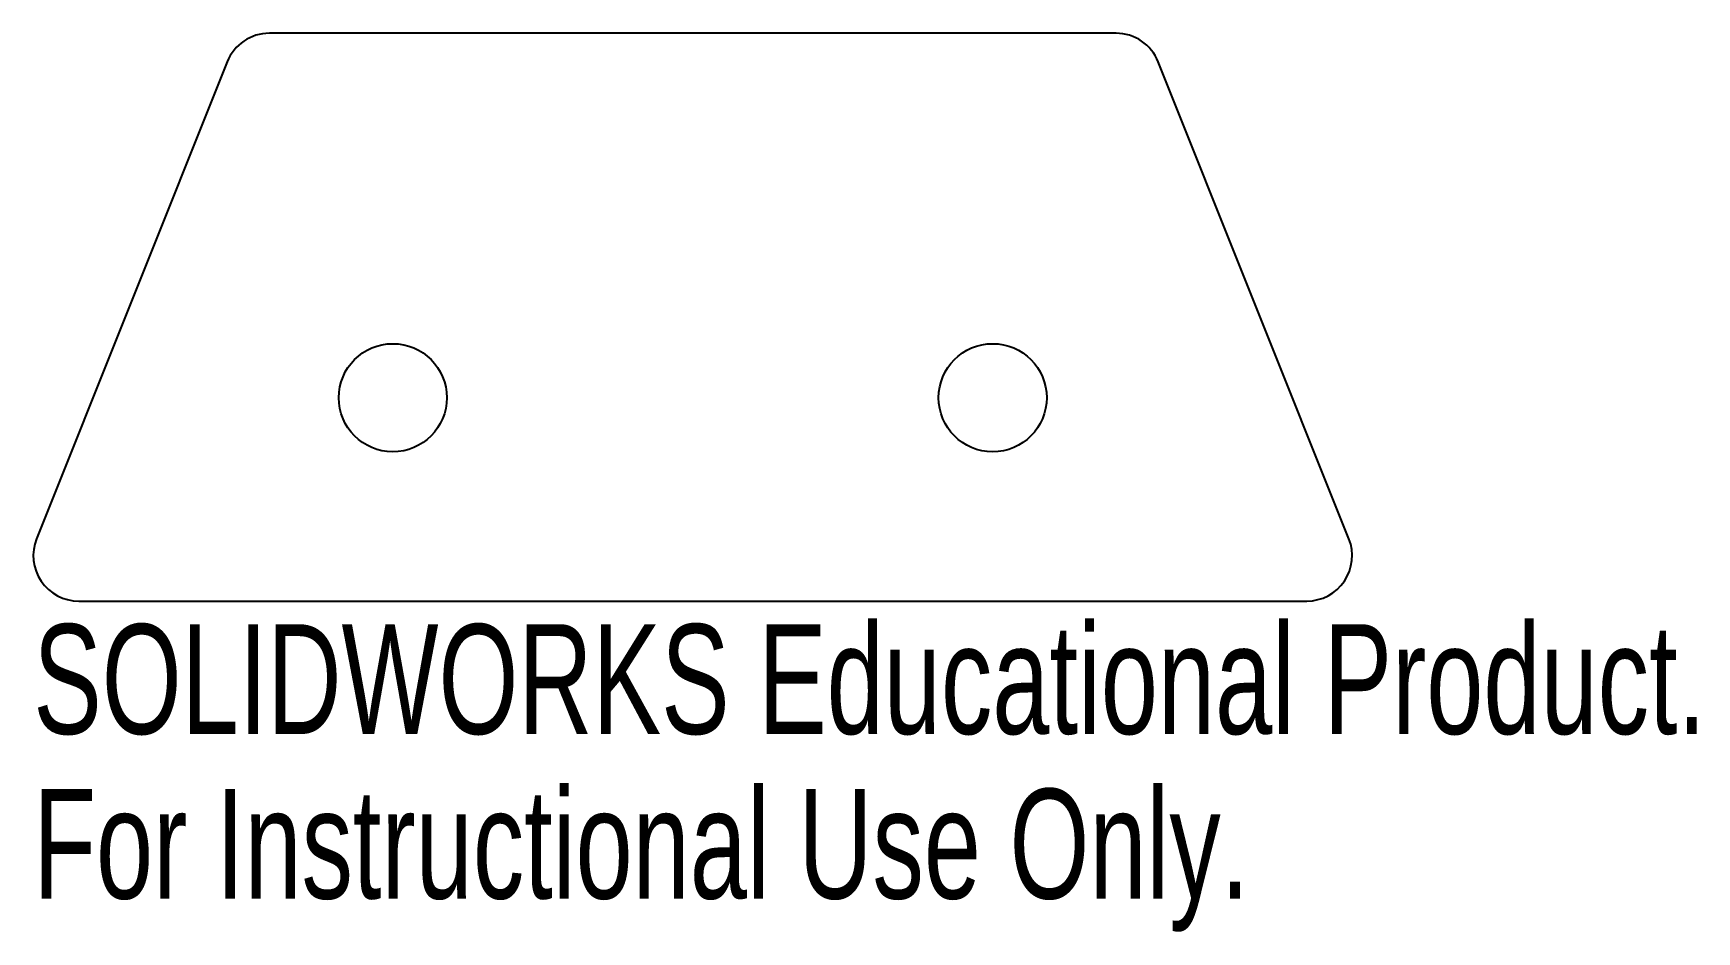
# Model space of a CAD drawing. Header units: millimetres. Extents: x -29 to 44.2, y -27.1 to 12.5.
import ezdxf

# ---------------------------------------------------------------- set-up
doc = ezdxf.new("R2010")
doc.units = ezdxf.units.MM
doc.styles.add('SLDTEXTSTYLE0', font='TXT', dxfattribs={"width": 0.7})

msp = doc.modelspace()

# ---------------------------------------------------------------- linework, layer by layer
at = {"color": 7, "linetype": 'Continuous', "lineweight": 25}
for p, q in [((18.646, 12.5), (-18.646, 12.5)), ((-20.503, 11.243), (-28.903, -9.757)), ((28.903, -9.757), (20.503, 11.243)), ((-27.046, -12.5), (27.046, -12.5))]:
    msp.add_line(p, q, dxfattribs=at)
for centre in [(-13.21, -3.549), (13.21, -3.549)]:
    msp.add_circle(centre, 2.38, dxfattribs=at)
for centre, start, end in [((-18.646, 10.5), 90, 158.19859), ((18.646, 10.5), 21.80141, 90), ((-27.046, -10.5), 158.19859, 270), ((27.046, -10.5), 270, 21.80141)]:
    msp.add_arc(centre, 2, start, end, dxfattribs=at)

# ---------------------------------------------------------------- texts
at = {"color": 7, "linetype": 'Continuous', "char_height": 4.83362, "attachment_point": 1, "style": 'SLDTEXTSTYLE0'}
for s, insert in [('SOLIDWORKS Educational Product.', (-29.046, -13.52)), ('For Instructional Use Only.', (-29.046, -20.77))]:
    msp.add_mtext(s, dxfattribs=dict(at, insert=insert))

doc.saveas('drawing.dxf')
